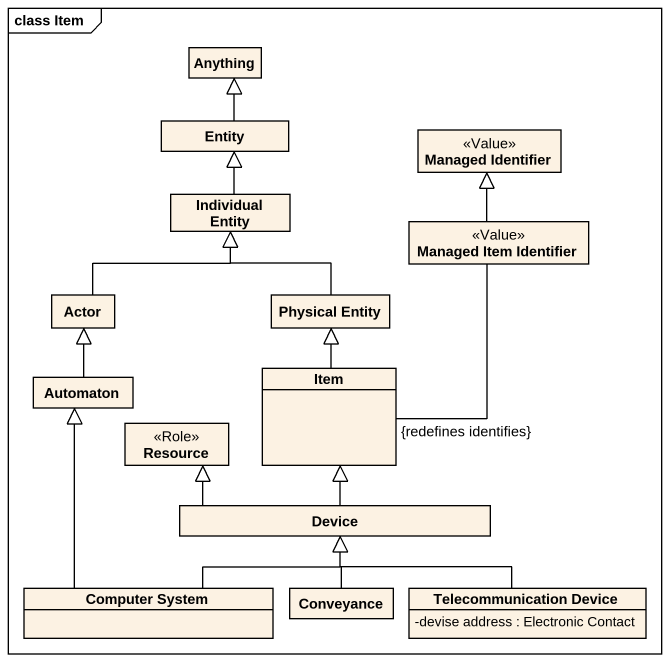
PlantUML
@startuml
mainframe class Item
hide circle
hide empty members
skinparam classAttributeIconSize 0
class Anything
class "Entity" as Entity_
class "Managed Identifier" as Managed_Identifier <<Value>>
class "Individual Entity" as Individual_Entity
class "Managed Item Identifier" as Managed_Item_Identifier <<Value>>
class "Actor" as Actor_
class "Physical Entity" as Physical_Entity
class Automaton
class Item
class Resource <<Role>>
class Device
class "Computer System" as Computer_System
class Conveyance
class "Telecommunication Device" as Telecommunication_Device {
  -devise address : Electronic Contact
}
Entity_ -up-|> Anything
Individual_Entity -up-|> Entity_
Managed_Item_Identifier -up-|> Managed_Identifier
Managed_Item_Identifier -- "{redefines identifies}" Item
Actor_ -up-|> Individual_Entity
Physical_Entity -up-|> Individual_Entity
Automaton -up-|> Actor_
Item -up-|> Physical_Entity
Device -up-|> Item
Device -left-|> Resource
Computer_System -up-|> Automaton
Computer_System -right-|> Device
Conveyance -up-|> Device
Telecommunication_Device -left-|> Device
@enduml
